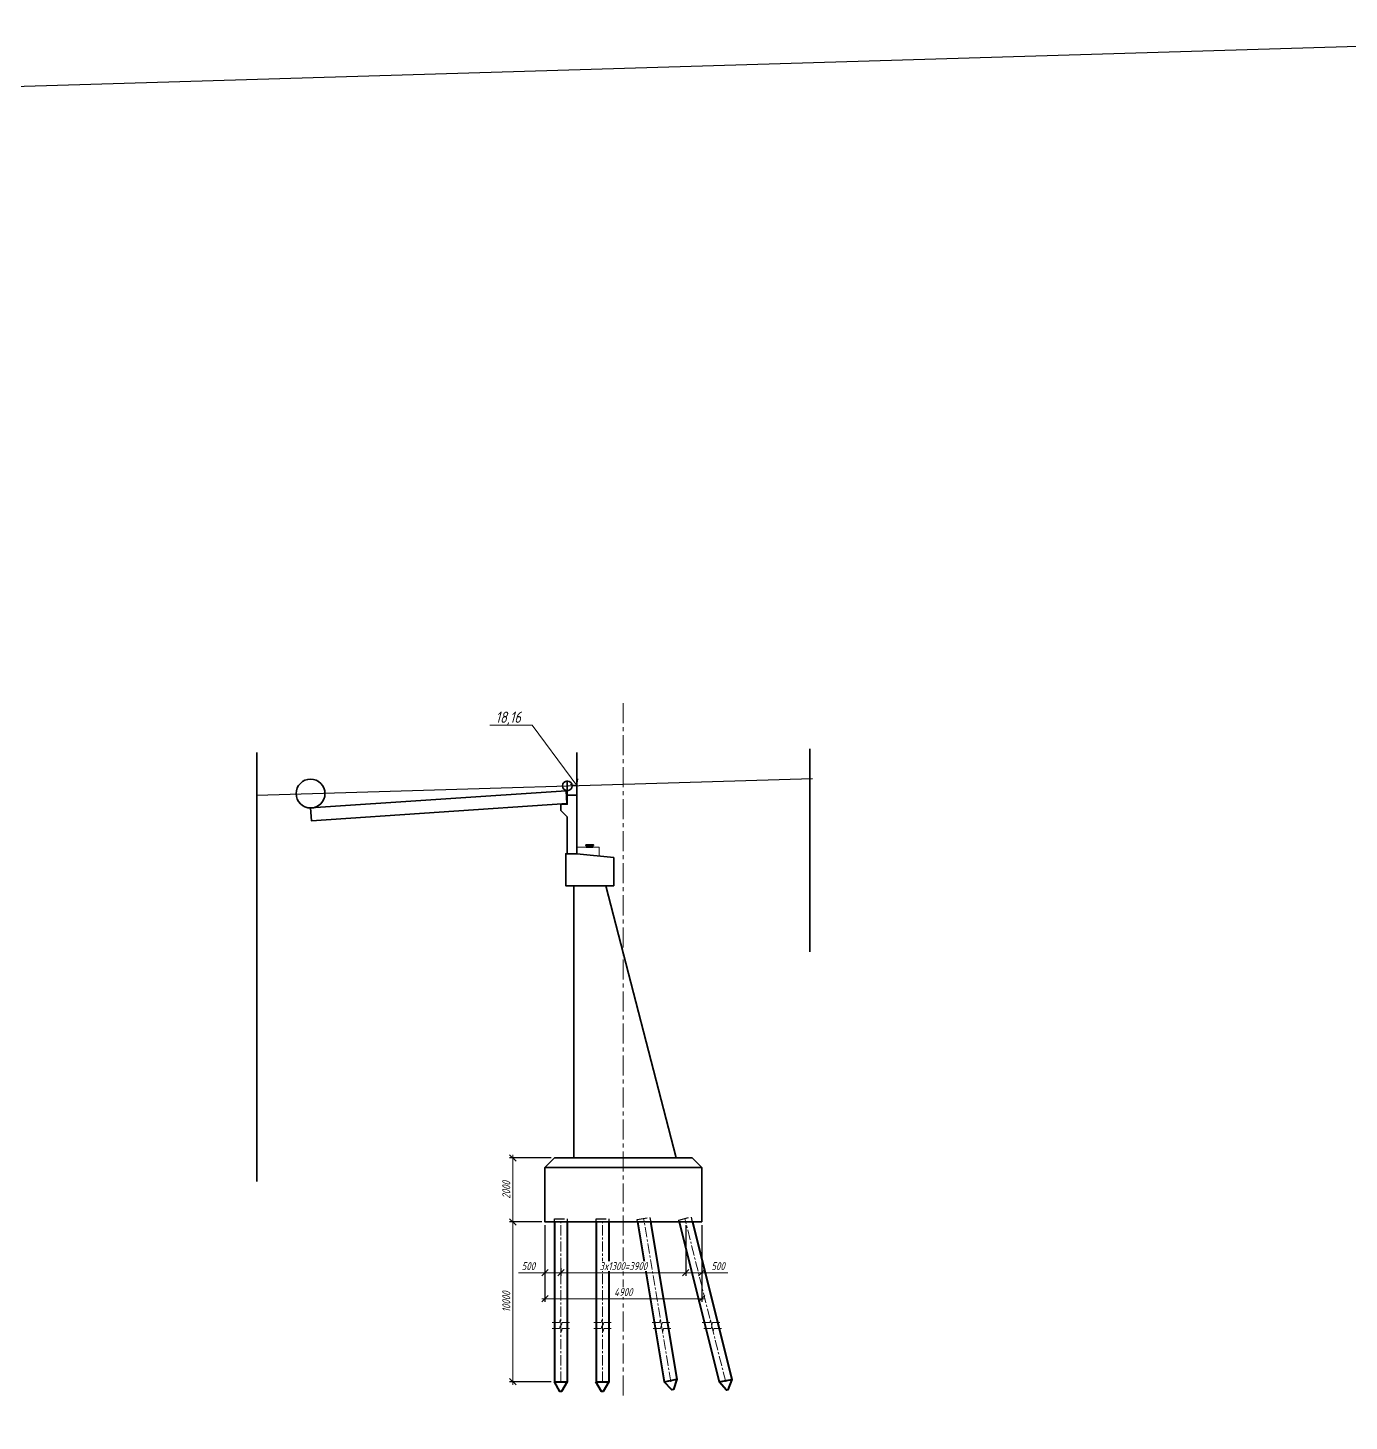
# Model space of a CAD drawing. Header units: millimetres. Extents: x 265754 to 14267433, y -6145605 to 2433772.
# Drawn here: x 7229490 to 7270761, y 861808 to 905321 of the extents above; entities that cross this region are included whole.
import ezdxf
from ezdxf import colors
from ezdxf.entities.mleader import LeaderData, LeaderLine
from ezdxf.math import Vec2, Vec3

# ---------------------------------------------------------------- set-up
doc = ezdxf.new("R2010")
doc.units = ezdxf.units.MM
for name, pattern in [('CENTER', [50.800000000000004, 31.75, -6.35, 6.35, -6.35]), ('DASHED', [7, 5, -2, 0]), ('невидимая', [9.524999999999999, 6.35, -3.175]), ('осевая', [2, 1.25, -0.25, 0.25, -0.25])]:
    doc.linetypes.add(name, pattern=pattern)
for name, color, linetype, lineweight in [('01_Основные', 7, 'Continuous', 40), ('04_Невидимые', 3, 'Continuous', 13), ('1-Бетон', 106, 'Continuous', 35), ('1-Оси', 1, 'CENTER', 20), ('ИС_Основная', 7, 'Continuous', 35), ('ИС_Ось', 3, 'осевая', 18), ('ИС_Размер', 3, 'Continuous', 18), ('ИС_Тонкая', 3, 'Continuous', 18)]:
    doc.layers.add(name, color=color, linetype=linetype, lineweight=lineweight)
doc.layers.add('ИС_Невидимая', color=4, linetype='невидимая')
doc.layers.add('Красный профиль', color=1, linetype='Continuous')
doc.styles.add('0', font='isocpeur.ttf', dxfattribs={"width": 0.8, "oblique": 15})
doc.dimstyles.new('М100', dxfattribs={"dimscale": 100, "dimtxt": 2.5, "dimasz": 2, "dimexe": 1, "dimexo": 1, "dimgap": 0.8, "dimtad": 1, "dimdec": 0, "dimzin": 0, "dimdsep": 46, "dimtxsty": '0', "dimblk": 'OBLIQUE', "dimcen": 0.09, "dimdle": 1, "dimclrd": 256, "dimclre": 256, "dimclrt": 256, "dimadec": 4, "dimazin": 0, "dimtfac": 1, "dimtdec": 0, "dimtmove": 1, "dimatfit": 2, "dimfxl": 1, "dimtolj": 1, "dimtzin": 0, "dimlwd": -1, "dimarcsym": 0})

# ---------------------------------------------------------------- blocks, each defined once
blk = doc.blocks.new('_OBLIQUE')
at = {"color": 0, "linetype": 'ByBlock', "lineweight": -2}
blk.add_line((0.5000000000000001, 0.4999999999999999), (-0.5000000000000001, -0.4999999999999999), dxfattribs=at)
blk = doc.blocks.new('*D1911')
at = {"layer": 'Defpoints', "color": 0, "transparency": 16777216}
for p in [(7245939.107138077, 870029.2494490274), (7244639.107138058, 868029.2494490268), (7245639.107138077, 868029.2494490268)]:
    blk.add_point(p, dxfattribs=at)
at = {"layer": 'ИС_Размер', "lineweight": -2, "transparency": 16777216}
for p, q in [((7245839.107138077, 870029.2494490274), (7244539.107138058, 870029.2494490274)), ((7245539.107138077, 868029.2494490268), (7244539.107138058, 868029.2494490268))]:
    blk.add_line(p, q, dxfattribs=at)
at = {"layer": 'ИС_Размер', "transparency": 16777216}
blk.add_line((7244639.107138058, 870129.2494490274), (7244639.107138058, 867929.2494490268), dxfattribs=at)
at = {"layer": 'ИС_Размер', "transparency": 16777216, "xscale": 200, "yscale": 200, "zscale": 200}
for p, rotation in [((7244639.107138058, 870029.2494490274), 90), ((7244639.107138058, 868029.2494490268), 270)]:
    blk.add_blockref('_OBLIQUE', p, dxfattribs=dict(at, rotation=rotation))
at = {"layer": 'ИС_Размер', "transparency": 16777216, "insert": (7244434.107138047, 869029.249449027), "char_height": 250, "attachment_point": 5, "rotation": 90, "style": '0'}
blk.add_mtext('\\A1;2000', dxfattribs=at)
blk = doc.blocks.new('*D1912')
at = {"layer": 'Defpoints', "color": 0, "transparency": 16777216}
for p in [(7245639.107138077, 868029.2494490268), (7244639.107138084, 863037.398650355), (7245934.904284053, 863037.398650355)]:
    blk.add_point(p, dxfattribs=at)
at = {"layer": 'ИС_Размер', "transparency": 16777216}
blk.add_line((7244639.107138084, 868129.2494490268), (7244639.107138084, 862937.398650355), dxfattribs=at)
at = {"layer": 'ИС_Размер', "lineweight": -2, "transparency": 16777216}
for p, q in [((7245539.107138077, 868029.2494490268), (7244539.107138084, 868029.2494490268)), ((7245834.904284053, 863037.398650355), (7244539.107138084, 863037.398650355))]:
    blk.add_line(p, q, dxfattribs=at)
at = {"layer": 'ИС_Размер', "transparency": 16777216, "xscale": 200, "yscale": 200, "zscale": 200}
for p, rotation in [((7244639.107138084, 868029.2494490268), 90), ((7244639.107138084, 863037.398650355), 270)]:
    blk.add_blockref('_OBLIQUE', p, dxfattribs=dict(at, rotation=rotation))
at = {"layer": 'ИС_Размер', "transparency": 16777216, "insert": (7244434.107138082, 865533.3240496886), "char_height": 250, "width": 1324.586961161345, "attachment_point": 5, "rotation": 90, "style": '0'}
blk.add_mtext('\\A1;10000', dxfattribs=at)
blk = doc.blocks.new('*U1830')
at = {"color": 0, "linetype": 'ByBlock', "lineweight": -2}
for p, q in [((6.372485751462488, 2.024235509494581e-05), (0, 0)), ((16.24497150293642, 5.160254482944809e-05), (9.87248575144483, 3.136018973440975e-05)), ((16.24497150293642, 5.160254482944809e-05), (19.24497150292129, 6.113211737756003e-05)), ((1.410664595494995e-20, -2.821317988297502e-20), (-2.999999999984865, -9.529572548111974e-06))]:
    blk.add_line(p, q, dxfattribs=at)
blk.add_lwpolyline([(9.872485751444831, 3.136018973440978e-05), (8.997496869283884, -3.499971419251267), (7.247474633623435, 3.500023021796096), (6.372485751462488, 2.024235509494584e-05)], dxfattribs=at)
blk = doc.blocks.new('*U1909')
at = {"layer": '01_Основные', "ltscale": 20}
for p, q in [((-200, 2595.311580351787), (-199.9999999990687, -2395.311578476452)), ((200, 2595.311580351787), (200, -2395.311578476452))]:
    blk.add_line(p, q, dxfattribs=at)
at = {"layer": '01_Основные', "ltscale": 20, "flags": 128}
blk.add_lwpolyline([(-204.202854023315, -2395.311578476452), (195.797145976685, -2395.311578476452), (20.78857612237334, -2695.311580351787), (-29.21142387762666, -2695.311580351787), (-204.202854023315, -2395.311578476452)], dxfattribs=at)
at = {"layer": '1-Оси', "ltscale": 10, "transparency": 33554687}
blk.add_lwpolyline([(0, -2395.311578476452), (0, 2695.311580351787)], dxfattribs=at)
at = {"layer": 'ИС_Невидимая', "ltscale": 50}
blk.add_lwpolyline([(-200, 2595.311580351787), (-200, 2695.311580351787), (200, 2695.311580351787), (200, 2595.311580351787)], dxfattribs=at)
at = {"layer": 'ИС_Тонкая', "xscale": 24.62300410485155, "yscale": 24.62300410485155, "zscale": 24.62300410485155}
for p in [(-200, -544.1501043013996), (-200, -736.2295937207527)]:
    blk.add_blockref('*U1830', p, dxfattribs=at)
blk = doc.blocks.new('*U1910')
at = {"layer": '1-Бетон', "color": 0, "linetype": 'ByBlock', "lineweight": -2, "transparency": 16777216}
for p in [(0, 0), (1300, 0)]:
    blk.add_blockref('*U1909', p, dxfattribs=at)
blk = doc.blocks.new('*D1913')
at = {"layer": 'Defpoints', "color": 0, "transparency": 16777216}
for p in [(7245639.107138073, 868029.2494490269), (7250539.107138073, 868029.2494490305), (7250539.107138073, 865631.8704004416)]:
    blk.add_point(p, dxfattribs=at)
at = {"layer": 'ИС_Размер', "lineweight": -2, "transparency": 16777216}
for p, q in [((7245639.107138073, 867929.2494490269), (7245639.107138073, 865531.8704004416)), ((7250539.107138073, 867929.2494490305), (7250539.107138073, 865531.8704004416))]:
    blk.add_line(p, q, dxfattribs=at)
at = {"layer": 'ИС_Размер', "transparency": 16777216}
blk.add_line((7245539.107138073, 865631.8704004416), (7250639.107138073, 865631.8704004416), dxfattribs=at)
at = {"layer": 'ИС_Размер', "transparency": 16777216, "xscale": 200, "yscale": 200, "zscale": 200, "rotation": 180}
blk.add_blockref('_OBLIQUE', (7245639.107138073, 865631.8704004416), dxfattribs=at)
at = {"layer": 'ИС_Размер', "transparency": 16777216, "xscale": 200, "yscale": 200, "zscale": 200}
blk.add_blockref('_OBLIQUE', (7250539.107138073, 865631.8704004416), dxfattribs=at)
at = {"layer": 'ИС_Размер', "transparency": 16777216, "insert": (7248089.107138073, 865836.8704004416), "char_height": 250, "attachment_point": 5, "style": '0', "bg_fill": 3, "box_fill_scale": 1.1, "bg_fill_color": 256, "bg_fill_true_color": 13158600, "bg_fill_transparency": 0}
blk.add_mtext('\\A1;4900', dxfattribs=at)
blk = doc.blocks.new('*D1914')
at = {"layer": 'Defpoints', "color": 0, "transparency": 16777216}
for p in [(7245639.107138073, 868029.2494490269), (7246139.107138073, 866689.2301809675), (7246139.107138073, 866443.5886552521)]:
    blk.add_point(p, dxfattribs=at)
at = {"layer": 'ИС_Размер', "lineweight": -2, "transparency": 16777216}
for p, q in [((7245639.107138073, 867929.2494490269), (7245639.107138073, 866343.5886552521)), ((7246139.107138073, 866589.2301809675), (7246139.107138073, 866343.5886552521))]:
    blk.add_line(p, q, dxfattribs=at)
at = {"layer": 'ИС_Размер', "transparency": 16777216}
for p, q in [((7244817.328898552, 866443.5886552521), (7245639.107138073, 866443.5886552521)), ((7245539.107138073, 866443.5886552521), (7246239.107138073, 866443.5886552521))]:
    blk.add_line(p, q, dxfattribs=at)
at = {"layer": 'ИС_Размер', "transparency": 16777216, "xscale": 200, "yscale": 200, "zscale": 200, "rotation": 180}
blk.add_blockref('_OBLIQUE', (7245639.107138073, 866443.5886552521), dxfattribs=at)
at = {"layer": 'ИС_Размер', "transparency": 16777216, "xscale": 200, "yscale": 200, "zscale": 200}
blk.add_blockref('_OBLIQUE', (7246139.107138073, 866443.5886552521), dxfattribs=at)
at = {"layer": 'ИС_Размер', "transparency": 16777216, "insert": (7245120.822547606, 866648.5886552521), "char_height": 250, "attachment_point": 5, "style": '0'}
blk.add_mtext('\\A1;500', dxfattribs=at)
blk = doc.blocks.new('*D1915')
at = {"layer": 'Defpoints', "color": 0, "transparency": 16777216}
for p in [(7250039.107138073, 868029.2494490268), (7246139.107138073, 866689.2301809675), (7250039.107138073, 866443.5886552521)]:
    blk.add_point(p, dxfattribs=at)
at = {"layer": 'ИС_Размер', "lineweight": -2, "transparency": 16777216}
for p, q in [((7250039.107138073, 867929.2494490268), (7250039.107138073, 866343.5886552521)), ((7246139.107138073, 866589.2301809675), (7246139.107138073, 866343.5886552521))]:
    blk.add_line(p, q, dxfattribs=at)
at = {"layer": 'ИС_Размер', "transparency": 16777216}
blk.add_line((7246039.107138073, 866443.5886552521), (7250139.107138073, 866443.5886552521), dxfattribs=at)
at = {"layer": 'ИС_Размер', "transparency": 16777216, "xscale": 200, "yscale": 200, "zscale": 200, "rotation": 180}
blk.add_blockref('_OBLIQUE', (7246139.107138073, 866443.5886552521), dxfattribs=at)
at = {"layer": 'ИС_Размер', "transparency": 16777216, "xscale": 200, "yscale": 200, "zscale": 200}
blk.add_blockref('_OBLIQUE', (7250039.107138073, 866443.5886552521), dxfattribs=at)
at = {"layer": 'ИС_Размер', "transparency": 16777216, "insert": (7248089.107138073, 866648.5886552521), "char_height": 250, "attachment_point": 5, "style": '0', "bg_fill": 3, "box_fill_scale": 1.1, "bg_fill_color": 256, "bg_fill_true_color": 13158600, "bg_fill_transparency": 0}
blk.add_mtext('\\A1;3x1300=3900', dxfattribs=at)
blk = doc.blocks.new('*D1916')
at = {"layer": 'Defpoints', "color": 0, "transparency": 16777216}
for p in [(7250039.107138073, 868029.2494490269), (7250539.107138073, 868029.2494490269), (7250539.107138073, 866443.5886552521)]:
    blk.add_point(p, dxfattribs=at)
at = {"layer": 'ИС_Размер', "lineweight": -2, "transparency": 16777216}
for p, q in [((7250039.107138073, 867929.2494490269), (7250039.107138073, 866343.5886552521)), ((7250539.107138073, 867929.2494490269), (7250539.107138073, 866343.5886552521))]:
    blk.add_line(p, q, dxfattribs=at)
at = {"layer": 'ИС_Размер', "transparency": 16777216}
for p, q in [((7249939.107138073, 866443.5886552521), (7250639.107138073, 866443.5886552521)), ((7251351.078807033, 866443.5886552521), (7250539.107138073, 866443.5886552521))]:
    blk.add_line(p, q, dxfattribs=at)
at = {"layer": 'ИС_Размер', "transparency": 16777216, "xscale": 200, "yscale": 200, "zscale": 200, "rotation": 180}
blk.add_blockref('_OBLIQUE', (7250039.107138073, 866443.5886552521), dxfattribs=at)
at = {"layer": 'ИС_Размер', "transparency": 16777216, "xscale": 200, "yscale": 200, "zscale": 200}
blk.add_blockref('_OBLIQUE', (7250539.107138073, 866443.5886552521), dxfattribs=at)
at = {"layer": 'ИС_Размер', "transparency": 16777216, "insert": (7251047.585157978, 866648.5886552521), "char_height": 250, "attachment_point": 5, "style": '0'}
blk.add_mtext('\\A1;500', dxfattribs=at)
blk = doc.blocks.new('_Open90')
at = {"color": 0, "linetype": 'ByBlock', "lineweight": -2}
for p, q in [((0, 0), (-1, 0)), ((-0.5, 0.5), (0, 0)), ((0, 0), (-0.5, -0.5))]:
    blk.add_line(p, q, dxfattribs=at)

msp = doc.modelspace()

# ---------------------------------------------------------------- linework, layer by layer
at = {"layer": '01_Основные', "ltscale": 20}
for p, q in [((7248536.349534105, 868029.2494490269), (7249368.398178661, 863038.6262901985)), ((7248941.865891906, 868029.2494490269), (7249759.83054404, 863123.1019986959)), ((7249832.949067961, 868029.2486838761), (7251080.888371598, 863038.6262901988)), ((7250245.262385188, 868029.2494490269), (7251475.881391681, 863107.8924936174))]:
    msp.add_line(p, q, dxfattribs=at)
at = {"layer": '01_Основные', "ltscale": 20, "flags": 128}
for points in [[(7249369.711682439, 863038.6262901986), (7249760.651314159, 863123.2797269325), (7249653.096927489, 862793.0373090699), (7249604.229473524, 862782.455629478), (7249369.711682439, 863038.6262901986)], [(7251082.142114922, 863037.3986503549), (7251475.881391681, 863107.8924936175), (7251356.482405156, 862781.7454674705), (7251307.264995561, 862772.9337370628), (7251082.142114922, 863037.3986503549)]]:
    msp.add_lwpolyline(points, dxfattribs=at)
at = {"layer": '04_Невидимые', "color": 4, "linetype": 'DASHED', "ltscale": 500, "flags": 128}
msp.add_lwpolyline([(7246639.107138073, 879529.233369917), (7247339.109647953, 879459.2395608851), (7247339.109647953, 879729.5433205324), (7246639.111546566, 879729.5433205324)], close=True, dxfattribs=at)
at = {"layer": '1-Бетон'}
for p, q in [((7236639.107138073, 882688.0069901067), (7236639.107138073, 869295.8219416718)), ((7246639.107138073, 880701.9218210335), (7246639.107138073, 882688.0069901067)), ((7253918.672438944, 882807.17710035), (7253918.672438944, 876468.5415533447)), ((7246339.107138074, 881356.7285660923), (7246339.107138074, 881817.7094900104)), ((7246339.107138074, 881356.7285660923), (7246639.107138074, 881356.7285660923)), ((7246339.107138073, 880189.7053812508), (7246339.107138073, 879529.233369917)), ((7246639.107138073, 880248.0108834914), (7246639.107138073, 879529.233369917))]:
    msp.add_line(p, q, dxfattribs=at)
for points in [[(7246329.477081769, 881098.6367139566), (7246302.53838175, 881497.7285660926), (7238320.701339034, 880957.176392121), (7238347.728542485, 880558.0905238676), (7246329.477081769, 881098.6367139607)], [(7246639.107138073, 879529.233369917), (7246639.107138074, 881356.7285660923), (7246339.107138074, 881356.7285660923), (7246339.107138073, 881075.7443323896), (7246139.107138073, 881075.7443323896), (7246139.107138073, 880875.7443323896), (7246339.107138073, 880675.7443323896), (7246339.107138073, 879529.233369917)], [(7247539.107138073, 878529.2439547188), (7249739.107137823, 870029.2476957345), (7246539.107138073, 870029.2494490269), (7246539.107138073, 878529.2439547188)]]:
    msp.add_lwpolyline(points, dxfattribs=at)
for points in [[(7247789.107138073, 879414.2439530926), (7246639.107138073, 879529.233369917), (7246289.107138073, 879529.233369917), (7246289.107138073, 878529.2439547188), (7247789.107138073, 878529.2439530926)], [(7247159.107180433, 879781.5433205324), (7246919.107180433, 879781.5433205324), (7246919.107180433, 879801.5433205324), (7247159.107180433, 879801.5433205324)], [(7247139.235496311, 879729.5433205324), (7246939.235496311, 879729.5433205324), (7246939.235496311, 879781.5433205324), (7247139.235496311, 879781.5433205324)]]:
    msp.add_lwpolyline(points, close=True, dxfattribs=at)
for centre, radius in [((7238320.701339034, 881407.176392121), 450), ((7246339.107138074, 881647.7285660923), 150)]:
    msp.add_circle(centre, radius, dxfattribs=at)
at = {"layer": '1-Оси', "ltscale": 10, "transparency": 33554687}
for points in [[(7249570.877664538, 863038.6262901986), (7248721.300010118, 868136.0922167589)], [(7251286.759117872, 863038.6262901988), (7250012.836610375, 868134.3318807044)]]:
    msp.add_lwpolyline(points, dxfattribs=at)
at = {"layer": 'ИС_Невидимая', "ltscale": 50}
for points in [[(7248536.349534105, 868029.2494490269), (7248524.04028873, 868103.0802345708), (7248918.529533553, 868168.8284418333), (7248936.38592477, 868062.1292518992), (7248941.865891906, 868029.2494490269)], [(7249832.952128573, 868029.2494490269), (7249818.837619167, 868085.6946515444), (7250206.827489915, 868182.6918228235), (7250233.135688722, 868077.7563830741), (7250245.262385188, 868029.2494490269)]]:
    msp.add_lwpolyline(points, dxfattribs=at)
at = {"layer": 'ИС_Основная', "ltscale": 500}
for points in [[(7250539.107138073, 869729.2494490269), (7245639.107138073, 869729.2494490269), (7245939.107138073, 870029.2494490269), (7250239.107138073, 870029.2494490269)], [(7250539.107138073, 868029.2494490269), (7245639.107138073, 868029.2494490269), (7245639.107138073, 869729.2494490269), (7250539.107138073, 869729.2494490269)]]:
    msp.add_lwpolyline(points, close=True, dxfattribs=at)
at = {"layer": 'ИС_Ось', "ltscale": 500}
msp.add_line((7248089.107140017, 884229.2494490271), (7248089.107140018, 862488.6632688538), dxfattribs=at)
at = {"layer": 'Красный профиль', "linetype": 'Continuous', "flags": 128}
for points in [[(7134555.500073325, 900652.6910723853), (7290150.704496812, 905320.547205091)], [(7236639.107138073, 881356.7285660922), (7254002.409835179, 881877.6276470056)]]:
    msp.add_lwpolyline(points, dxfattribs=at)

# ---------------------------------------------------------------- block references
at = {"layer": '1-Бетон'}
msp.add_blockref('*U1910', (7246139.107138073, 865433.9378686751), dxfattribs=at)
at = {"layer": 'ИС_Тонкая', "xscale": 24.62300410485155, "yscale": 24.62300410485155, "zscale": 24.62300410485155}
for p in [(7249065.569522883, 864889.7860244706), (7249097.308476237, 864697.7066358707), (7250630.306336085, 864889.7862591173), (7250678.33712771, 864697.706769698)]:
    msp.add_blockref('*U1830', p, dxfattribs=at)

# ---------------------------------------------------------------- dimensions: what is measured, and where the dimension line sits
at = {"layer": 'ИС_Размер'}
dim = msp.add_linear_dim(base=(7244639.107138058, 868029.2494490268), p1=(7245939.107138073, 870029.2494490269), p2=(7245639.107138073, 868029.2494490263), angle=90, dimstyle='М100', dxfattribs=at)
dim.commit()
dim.dimension.update_dxf_attribs({"geometry": '*D1911', "text_midpoint": (7244639.107138047, 869029.249449027), "dimtype": 160})
dim = msp.add_linear_dim(base=(7244639.107138084, 863037.398650355), p1=(7245639.107138073, 868029.2494490263), p2=(7245934.90428405, 863037.3986503546), angle=90, text='10000', dimstyle='М100', dxfattribs=at)
dim.commit()
dim.dimension.update_dxf_attribs({"geometry": '*D1912', "text_midpoint": (7244434.107138082, 865533.3240496886)})

# ---------------------------------------------------------------- leaders
at = {"layer": 'ИС_Размер', "color": 1, "ltscale": 65.21739000000001}
ml = msp.add_multileader_mtext('Standard', dxfattribs=at)
ml.set_content('18,16', color=4, style='0')
ml.set_leader_properties(color=256, linetype='ByLayer', lineweight=-1)
ml.set_arrow_properties(name='OPEN90')
ml.build(insert=Vec2(0, 0))
ml.multileader.update_dxf_attribs({"text_left_attachment_type": 6, "text_right_attachment_type": 6, "dogleg_length": 2, "arrow_head_size": 300, "scale": 100})
ctx = ml.context
ctx.base_point, ctx.scale, ctx.char_height, ctx.arrow_head_size, ctx.landing_gap_size, ctx.plane_origin = Vec3(7244081.069154849, 883546.1155452261), 100, 350, 300, 0, Vec3(7246639.107138073, 881656.7285661197)
ctx.left_attachment, ctx.right_attachment, ctx.text_align_type = 6, 6, 2
notes = []
notes.append((ctx, [(1, (1, 1, 0), (7245237.257146649, 883546.1155452261), (-1, 0), 348.4057744489983, [(0, [(7246639.107138073, 881656.7285661197)], 0, [])])]))
ctx.mtext.insert, ctx.mtext.alignment, ctx.mtext.flow_direction = Vec3(7244888.8513722, 883966.1155452261), 3, 5
for ctx, leaders in notes:
    for number, flags, end, landing, length, lines in leaders:
        leader = LeaderData()
        leader.index, (leader.has_last_leader_line, leader.has_dogleg_vector, leader.attachment_direction) = number, flags
        leader.last_leader_point, leader.dogleg_vector, leader.dogleg_length = Vec3(end), Vec3(landing), length
        for number, points, colour, breaks in lines:
            line = LeaderLine()
            line.index, line.vertices, line.color, line.breaks = number, Vec3.list(points), colors.encode_raw_color(colour), breaks
            leader.lines.append(line)
        ctx.leaders.append(leader)

# ---------------------------------------------------------------- next in the draw order: dimensions: what is measured, and where the dimension line sits
at = {"layer": 'ИС_Размер'}
dim = msp.add_linear_dim(base=(7250539.107138073, 865631.8704004416), p1=(7245639.107138073, 868029.2494490269), p2=(7250539.107138073, 868029.2494490305), dimstyle='М100', override={"dimtfill": 1}, dxfattribs=at)
dim.commit()
dim.dimension.update_dxf_attribs({"geometry": '*D1913', "text_midpoint": (7248089.107138073, 865836.8704004416)})

# ---------------------------------------------------------------- next in the draw order: dimensions: what is measured, and where the dimension line sits
dim = msp.add_linear_dim(base=(7246139.107138073, 866443.5886552521), p1=(7245639.107138073, 868029.2494490269), p2=(7246139.107138073, 866689.2301809675), dimstyle='М100', dxfattribs=at)
dim.commit()
dim.dimension.update_dxf_attribs({"geometry": '*D1914', "text_midpoint": (7245120.822547606, 866443.5886552521), "dimtype": 160})

# ---------------------------------------------------------------- next in the draw order: dimensions: what is measured, and where the dimension line sits
dim = msp.add_linear_dim(base=(7250039.107138073, 866443.5886552521), p1=(7246139.107138073, 866689.2301809675), p2=(7250039.107138073, 868029.2494490268), text='3x1300=<>', dimstyle='М100', override={"dimtfill": 1}, dxfattribs=at)
dim.commit()
dim.dimension.update_dxf_attribs({"geometry": '*D1915', "text_midpoint": (7248089.107138073, 866443.5886552521), "dimtype": 160})

# ---------------------------------------------------------------- next in the draw order: dimensions: what is measured, and where the dimension line sits
dim = msp.add_linear_dim(base=(7250539.107138073, 866443.5886552521), p1=(7250039.107138073, 868029.2494490269), p2=(7250539.107138073, 868029.2494490269), dimstyle='М100', dxfattribs=at)
dim.commit()
dim.dimension.update_dxf_attribs({"geometry": '*D1916', "text_midpoint": (7251047.585157978, 866443.5886552521), "dimtype": 160})

doc.saveas('drawing.dxf')
